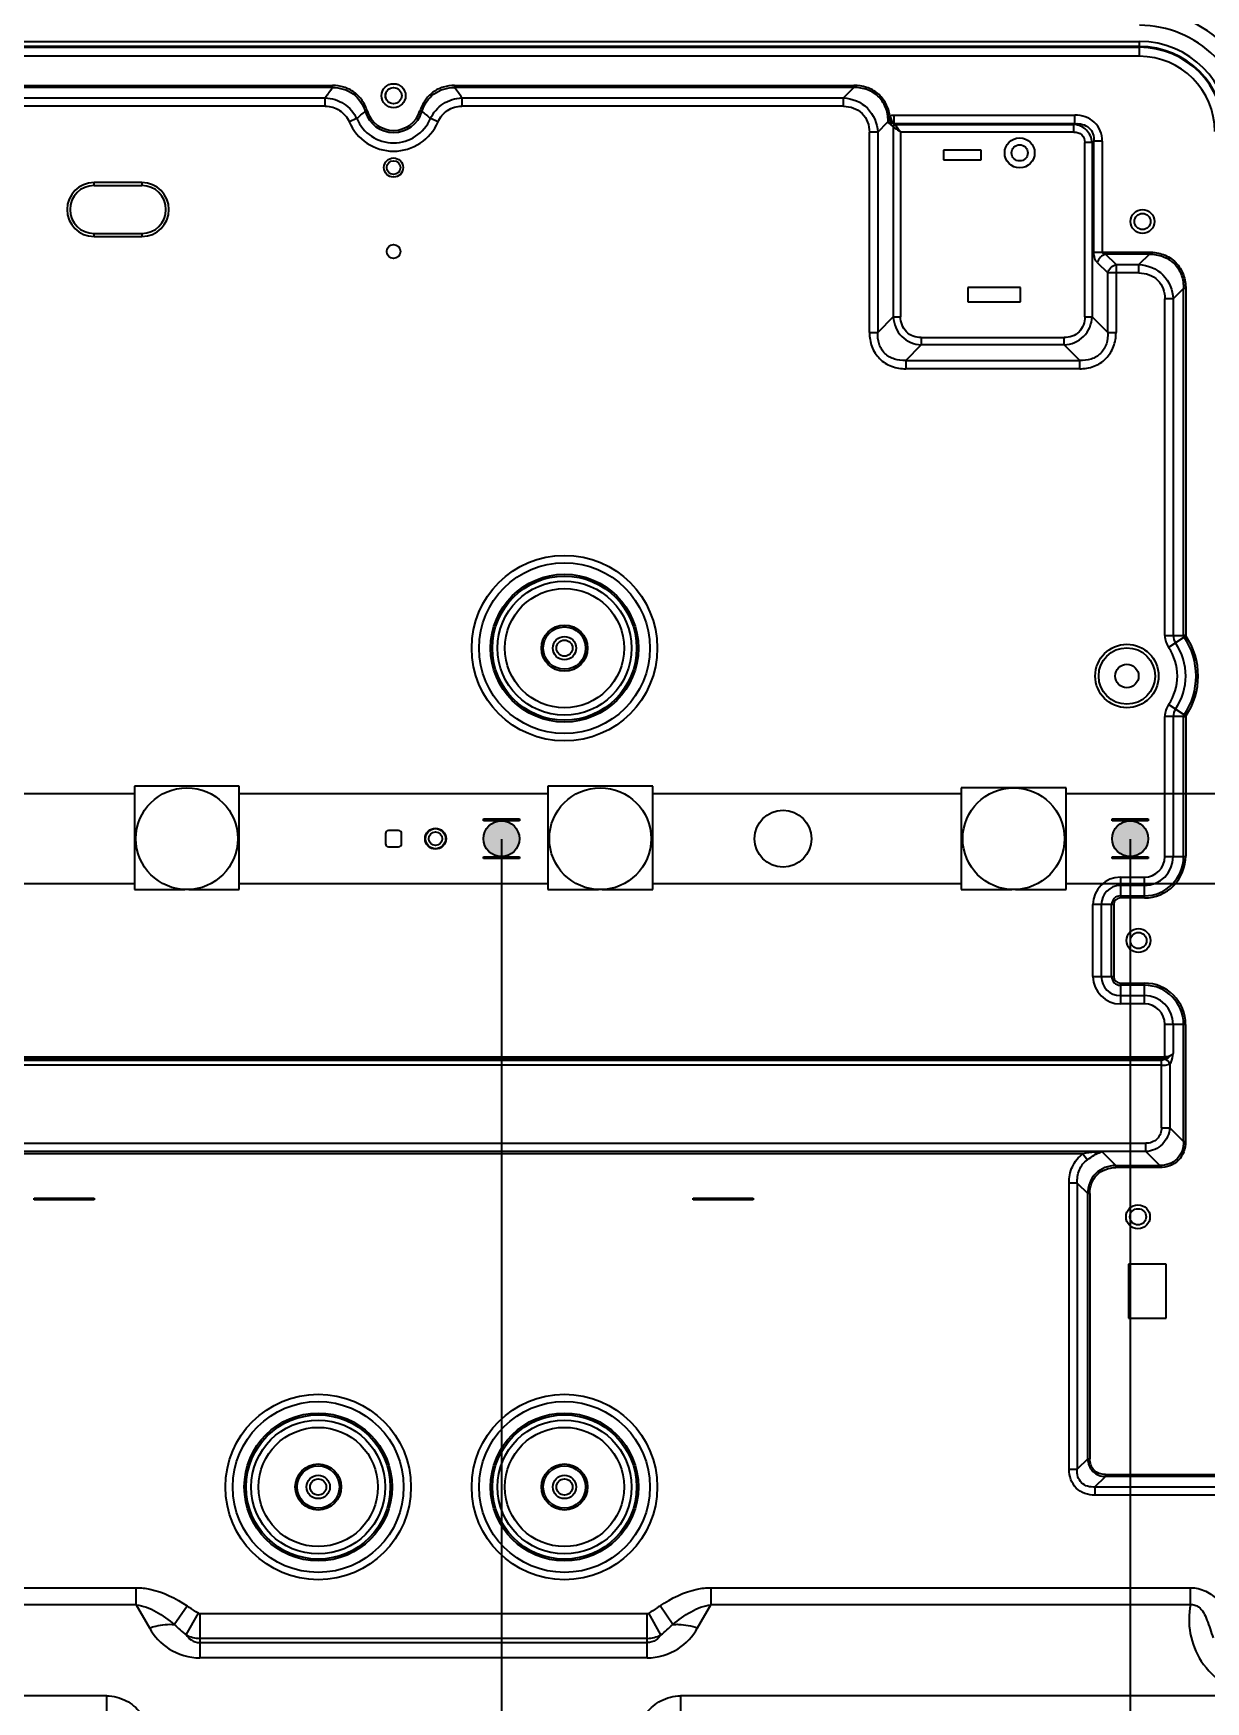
# Model space of a CAD drawing. Header units: millimetres. Extents: x -815 to 2586, y -393 to 7795.
# Drawn here: x 1889 to 2084.7, y 65.4 to 343.8 of the extents above; entities that cross this region are included whole.
import ezdxf

# ---------------------------------------------------------------- set-up
doc = ezdxf.new("R2010")
doc.units = ezdxf.units.MM
doc.header["$LTSCALE"] = 46.255
doc.header["$PDMODE"] = 3
doc.header["$PDSIZE"] = 0.3125
doc.layers.get('0').update_dxf_attribs({"linetype": 'CONTINUOUS'})
doc.layers.get('Defpoints').update_dxf_attribs({"linetype": 'CONTINUOUS'})
doc.layers.add('02___PRT_ALL_AXES', color=7, linetype='CONTINUOUS')
doc.layers.add('06___PRT_ALL_SURFS', color=7, linetype='CONTINUOUS')
doc.styles.get("Standard").update_dxf_attribs({"font": 'simfang.ttf'})
doc.dimstyles.new('DIMSTYLE_1', dxfattribs={"dimtxt": 3.5, "dimasz": 2.5, "dimexe": 0.18, "dimexo": 0.0625, "dimgap": 0.09, "dimtad": 1, "dimdsep": 46, "dimtxsty": 'Standard', "dimblk": '_FILLED', "dimblk1": '_FILLED', "dimblk2": '_FILLED', "dimcen": 0.09, "dimclrt": 5, "dimadec": 0, "dimazin": 0, "dimtp": 0.01, "dimtm": 0.01, "dimtfac": 1, "dimtofl": 0, "dimtmove": 0, "dimatfit": 3, "dimldrblk": '_FILLED', "dimfxl": 1, "dimtolj": 1, "dimarcsym": 0})

# ---------------------------------------------------------------- blocks, each defined once
blk = doc.blocks.new('2321213')
at = {"color": 7, "linetype": 'Continuous'}
for p, q in [((-1889.167, -2481.141), (-1826.949, -2481.141)), ((-1826.949, -2481.353), (-1889.167, -2481.353)), ((-1889.167, -2481.385), (-1826.949, -2481.385)), ((-1826.949, -2481.761), (-1826.949, -2481.141)), ((-1826.949, -2481.761), (-1889.167, -2481.761)), ((-1877.254, -2482.977), (-1860.605, -2482.977)), ((-1860.605, -2483.064), (-1877.254, -2483.064)), ((-1876.821, -2483.497), (-1860.906, -2483.497)), ((-1860.906, -2483.843), (-1860.906, -2483.497)), ((-1860.605, -2483.064), (-1860.605, -2482.977)), ((-1855.511, -2482.977), (-1855.511, -2483.064)), ((-1855.511, -2482.977), (-1838.862, -2482.977)), ((-1838.862, -2483.064), (-1855.511, -2483.064)), ((-1855.211, -2483.497), (-1855.211, -2483.843)), ((-1855.211, -2483.497), (-1839.295, -2483.497)), ((-1838.862, -2483.064), (-1839.295, -2483.497)), ((-1839.295, -2483.843), (-1839.295, -2483.497)), ((-1838.862, -2483.064), (-1838.862, -2482.977)), ((-1860.906, -2483.843), (-1876.821, -2483.843)), ((-1859.159, -2484.041), (-1859.241, -2484.067)), ((-1856.875, -2484.067), (-1856.958, -2484.041)), ((-1839.295, -2483.843), (-1855.211, -2483.843)), ((-1837.364, -2484.242), (-1837.244, -2484.556)), ((-1837.181, -2484.209), (-1829.644, -2484.209)), ((-1837.181, -2484.572), (-1837.181, -2484.209)), ((-1829.644, -2484.572), (-1829.644, -2484.209)), ((-1859.594, -2484.36), (-1859.912, -2484.497)), ((-1856.204, -2484.497), (-1856.522, -2484.36)), ((-1837.867, -2484.925), (-1838.213, -2484.925)), ((-1838.213, -2493.276), (-1838.213, -2484.925)), ((-1837.867, -2484.925), (-1837.454, -2484.512)), ((-1837.867, -2484.925), (-1837.867, -2493.276)), ((-1837.435, -2484.527), (-1837.221, -2484.7)), ((-1837.221, -2484.7), (-1837.217, -2492.627)), ((-1829.644, -2484.572), (-1837.181, -2484.572)), ((-1837.181, -2484.572), (-1837.142, -2484.603)), ((-1837.142, -2484.603), (-1829.683, -2484.603)), ((-1829.683, -2484.92), (-1836.914, -2484.92)), ((-1836.914, -2484.92), (-1836.914, -2492.627)), ((-1829.644, -2484.572), (-1829.683, -2484.603)), ((-1829.683, -2484.92), (-1829.683, -2484.603)), ((-1833.546, -2485.676), (-1835.12, -2485.676)), ((-1835.12, -2485.676), (-1835.12, -2486.076)), ((-1833.546, -2486.076), (-1833.546, -2485.676)), ((-1828.925, -2485.355), (-1829.228, -2485.355)), ((-1829.228, -2492.627), (-1829.228, -2485.355)), ((-1828.853, -2485.297), (-1828.925, -2485.355)), ((-1828.925, -2485.355), (-1828.925, -2492.627)), ((-1828.507, -2485.297), (-1828.853, -2485.297)), ((-1828.853, -2489.928), (-1828.853, -2485.297)), ((-1828.507, -2485.297), (-1828.507, -2489.928)), ((-1835.12, -2486.076), (-1833.546, -2486.076)), ((-1868.552, -2487.026), (-1870.551, -2487.026)), ((-1870.551, -2487.151), (-1870.551, -2487.026)), ((-1868.552, -2487.026), (-1868.552, -2487.151)), ((-1870.551, -2487.151), (-1868.552, -2487.151)), ((-1870.551, -2489.15), (-1868.552, -2489.15)), ((-1870.551, -2489.275), (-1870.551, -2489.15)), ((-1868.552, -2489.15), (-1868.552, -2489.275)), ((-1870.551, -2489.275), (-1868.552, -2489.275)), ((-1828.853, -2489.928), (-1826.539, -2489.928)), ((-1828.709, -2490.36), (-1828.276, -2490.793)), ((-1826.539, -2490.014), (-1828.362, -2490.014)), ((-1827.929, -2490.447), (-1828.362, -2490.014)), ((-1827.929, -2490.447), (-1826.972, -2490.447)), ((-1827.929, -2490.447), (-1827.929, -2493.276)), ((-1826.539, -2490.014), (-1826.972, -2490.447)), ((-1826.972, -2490.793), (-1826.972, -2490.447)), ((-1826.539, -2490.014), (-1826.539, -2489.928)), ((-1826.972, -2490.793), (-1828.276, -2490.793)), ((-1828.276, -2493.276), (-1828.276, -2490.793)), ((-1831.909, -2491.399), (-1834.108, -2491.399)), ((-1834.108, -2491.399), (-1834.108, -2491.998)), ((-1831.909, -2491.998), (-1831.909, -2491.399)), ((-1825.544, -2491.875), (-1825.89, -2491.875)), ((-1825.89, -2505.914), (-1825.89, -2491.875)), ((-1825.544, -2491.875), (-1825.111, -2491.442)), ((-1825.544, -2491.875), (-1825.544, -2505.914)), ((-1825.025, -2491.442), (-1825.111, -2491.442)), ((-1825.111, -2505.914), (-1825.111, -2491.442)), ((-1825.02, -2491.466), (-1825.02, -2505.911)), ((-1837.217, -2492.627), (-1837.867, -2493.276)), ((-1837.217, -2492.627), (-1836.914, -2492.627)), ((-1834.108, -2491.998), (-1831.909, -2491.998)), ((-1829.228, -2492.627), (-1828.925, -2492.627)), ((-1828.276, -2493.276), (-1828.925, -2492.627)), ((-1838.213, -2493.276), (-1837.867, -2493.276)), ((-1828.276, -2493.276), (-1827.929, -2493.276)), ((-1836.698, -2494.445), (-1836.049, -2493.796)), ((-1836.049, -2493.493), (-1830.093, -2493.493)), ((-1836.049, -2493.493), (-1836.049, -2493.796)), ((-1830.093, -2493.796), (-1836.049, -2493.796)), ((-1830.093, -2493.796), (-1830.093, -2493.493)), ((-1830.093, -2493.796), (-1829.444, -2494.445)), ((-1836.698, -2494.445), (-1829.444, -2494.445)), ((-1836.698, -2494.445), (-1836.698, -2494.791)), ((-1829.444, -2494.791), (-1829.444, -2494.445)), ((-1829.444, -2494.791), (-1836.698, -2494.791)), ((-1825.89, -2505.914), (-1825.111, -2505.914)), ((-1825.091, -2505.979), (-1825.735, -2506.417)), ((-1825.016, -2505.92), (-1825.111, -2505.914)), ((-1825.111, -2509.291), (-1825.89, -2509.291)), ((-1825.89, -2515.136), (-1825.89, -2509.291)), ((-1825.091, -2509.226), (-1825.735, -2508.788)), ((-1825.544, -2509.291), (-1825.544, -2515.136)), ((-1825.111, -2509.291), (-1825.016, -2509.285)), ((-1825.111, -2515.136), (-1825.111, -2509.291)), ((-1825.02, -2509.294), (-1825.02, -2515.11)), ((-1854.31, -2513.563), (-1852.811, -2513.563)), ((-1854.31, -2513.638), (-1854.31, -2513.563)), ((-1852.811, -2513.638), (-1854.31, -2513.638)), ((-1852.811, -2513.563), (-1852.811, -2513.638)), ((-1828.086, -2513.563), (-1826.587, -2513.563)), ((-1828.086, -2513.638), (-1828.086, -2513.563)), ((-1826.587, -2513.638), (-1828.086, -2513.638)), ((-1826.587, -2513.563), (-1826.587, -2513.638)), ((-1854.31, -2515.137), (-1852.811, -2515.137)), ((-1854.31, -2515.212), (-1854.31, -2515.137)), ((-1852.811, -2515.212), (-1854.31, -2515.212)), ((-1852.811, -2515.137), (-1852.811, -2515.212)), ((-1828.086, -2515.137), (-1826.587, -2515.137)), ((-1828.086, -2515.212), (-1828.086, -2515.137)), ((-1826.587, -2515.212), (-1828.086, -2515.212)), ((-1826.587, -2515.137), (-1826.587, -2515.212)), ((-1825.89, -2515.136), (-1825.025, -2515.136)), ((-1827.745, -2515.991), (-1826.745, -2515.991)), ((-1827.745, -2515.991), (-1827.745, -2516.857)), ((-1826.745, -2516.857), (-1826.745, -2515.991)), ((-1826.745, -2516.338), (-1827.745, -2516.338)), ((-1827.745, -2516.77), (-1826.745, -2516.77)), ((-1826.745, -2516.857), (-1827.745, -2516.857)), ((-1828.023, -2517.135), (-1828.889, -2517.135)), ((-1828.889, -2520.134), (-1828.889, -2517.135)), ((-1828.542, -2517.135), (-1828.542, -2520.134)), ((-1828.11, -2520.134), (-1828.11, -2517.135)), ((-1828.023, -2517.135), (-1828.023, -2520.134)), ((-1828.889, -2520.134), (-1828.023, -2520.134)), ((-1827.745, -2520.412), (-1826.745, -2520.412)), ((-1827.745, -2520.412), (-1827.745, -2521.277)), ((-1826.745, -2521.277), (-1826.745, -2520.412)), ((-1826.745, -2520.498), (-1827.745, -2520.498)), ((-1827.745, -2520.931), (-1826.745, -2520.931)), ((-1826.745, -2521.277), (-1827.745, -2521.277)), ((-1825.025, -2522.132), (-1825.89, -2522.132)), ((-1825.89, -2523.573), (-1825.89, -2522.132)), ((-1825.544, -2522.132), (-1825.544, -2523.343)), ((-1825.111, -2527.019), (-1825.111, -2522.132)), ((-1825.025, -2522.132), (-1825.025, -2527.019)), ((-1885.995, -2523.487), (-1825.89, -2523.487)), ((-1825.897, -2523.573), (-1885.505, -2523.573)), ((-1885.461, -2523.617), (-1826.034, -2523.617)), ((-1826.034, -2523.834), (-1885.461, -2523.834)), ((-1826.034, -2526.442), (-1826.034, -2523.617)), ((-1825.688, -2523.79), (-1825.688, -2526.442)), ((-1826.034, -2526.442), (-1825.688, -2526.442)), ((-1825.111, -2527.019), (-1825.688, -2526.442)), ((-1885.851, -2527.091), (-1826.684, -2527.091)), ((-1826.684, -2527.437), (-1826.684, -2527.091)), ((-1825.111, -2527.019), (-1825.025, -2527.019)), ((-1829.308, -2527.524), (-1885.995, -2527.524)), ((-1826.684, -2527.437), (-1885.505, -2527.437)), ((-1829.308, -2527.524), (-1829.124, -2527.775)), ((-1827.941, -2528.015), (-1828.518, -2527.437)), ((-1827.941, -2528.015), (-1826.107, -2528.015)), ((-1827.941, -2528.015), (-1827.941, -2528.101)), ((-1826.107, -2528.101), (-1827.941, -2528.101)), ((-1826.684, -2527.437), (-1826.107, -2528.015)), ((-1826.107, -2528.101), (-1826.107, -2528.015)), ((-1829.542, -2528.75), (-1829.888, -2528.75)), ((-1829.888, -2540.685), (-1829.888, -2528.75)), ((-1829.542, -2528.75), (-1829.109, -2529.183)), ((-1829.542, -2528.75), (-1829.542, -2540.685)), ((-1873.05, -2529.379), (-1870.552, -2529.379)), ((-1873.05, -2529.454), (-1873.05, -2529.379)), ((-1870.552, -2529.454), (-1873.05, -2529.454)), ((-1870.552, -2529.379), (-1870.552, -2529.454)), ((-1845.565, -2529.379), (-1843.066, -2529.379)), ((-1845.565, -2529.454), (-1845.565, -2529.379)), ((-1843.066, -2529.454), (-1845.565, -2529.454)), ((-1843.066, -2529.379), (-1843.066, -2529.454)), ((-1829.023, -2529.183), (-1829.109, -2529.183)), ((-1829.109, -2540.252), (-1829.109, -2529.183)), ((-1829.023, -2529.183), (-1829.023, -2540.252)), ((-1825.837, -2532.127), (-1827.412, -2532.127)), ((-1827.412, -2532.127), (-1827.412, -2534.376)), ((-1825.837, -2534.376), (-1825.837, -2532.127)), ((-1827.412, -2534.376), (-1825.837, -2534.376)), ((-1829.109, -2540.252), (-1829.542, -2540.685)), ((-1829.109, -2540.252), (-1829.023, -2540.252)), ((-1829.888, -2540.685), (-1829.542, -2540.685)), ((-1828.806, -2541.42), (-1828.373, -2540.988)), ((-1828.373, -2540.901), (-1822.948, -2540.901)), ((-1828.373, -2540.901), (-1828.373, -2540.988)), ((-1822.948, -2540.988), (-1828.373, -2540.988)), ((-1828.806, -2541.42), (-1822.515, -2541.42)), ((-1828.806, -2541.42), (-1828.806, -2541.767)), ((-1822.515, -2541.767), (-1828.806, -2541.767)), ((-1875.425, -2545.623), (-1868.79, -2545.623)), ((-1868.79, -2546.33), (-1868.79, -2545.623)), ((-1844.827, -2545.623), (-1824.824, -2545.623)), ((-1844.827, -2545.623), (-1844.827, -2546.33)), ((-1824.824, -2546.33), (-1824.824, -2545.623)), ((-1868.79, -2546.33), (-1875.504, -2546.33)), ((-1868.79, -2546.33), (-1868.241, -2547.297)), ((-1867.203, -2547.158), (-1866.672, -2546.381)), ((-1866.704, -2547.589), (-1866.2, -2546.686)), ((-1866.14, -2546.702), (-1847.478, -2546.702)), ((-1866.14, -2546.702), (-1866.14, -2548.55)), ((-1847.478, -2548.55), (-1847.478, -2546.702)), ((-1846.914, -2547.589), (-1847.417, -2546.686)), ((-1846.415, -2547.158), (-1846.945, -2546.381)), ((-1845.377, -2547.297), (-1844.827, -2546.33)), ((-1824.824, -2546.33), (-1844.827, -2546.33)), ((-1847.478, -2547.735), (-1866.14, -2547.735)), ((-1866.14, -2547.912), (-1847.478, -2547.912)), ((-1847.478, -2548.55), (-1866.14, -2548.55)), ((-1870.024, -2550.133), (-1899.786, -2550.133)), ((-1870.019, -2551.576), (-1870.019, -2550.134)), ((-1846.098, -2550.134), (-1846.098, -2551.576)), ((-1816.33, -2550.133), (-1846.092, -2550.133))]:
    blk.add_line(p, q, dxfattribs=at)
blk.add_lwpolyline([(-1837.131, -2484.617), (-1837.134, -2484.612), (-1837.138, -2484.607), (-1837.142, -2484.603)], dxfattribs=at)
for centre, radius in [((-1858.058, -2483.403), 0.5), ((-1858.058, -2483.403), 0.337), ((-1831.947, -2485.789), 0.625), ((-1831.947, -2485.789), 0.337), ((-1826.824, -2488.65), 0.5), ((-1826.824, -2488.65), 0.337), ((-1850.931, -2506.441), 3.869), ((-1850.931, -2506.441), 3.563), ((-1850.931, -2506.441), 3.083), ((-1850.931, -2506.441), 3.007), ((-1850.931, -2506.441), 2.793), ((-1850.931, -2506.441), 2.487), ((-1850.931, -2506.441), 0.96), ((-1850.931, -2506.441), 0.883), ((-1850.931, -2506.441), 0.487), ((-1850.931, -2506.441), 0.337), ((-1827.474, -2507.603), 1.321), ((-1827.474, -2507.603), 1.177), ((-1827.474, -2507.603), 0.487), ((-1841.817, -2514.387), 1.187), ((-1826.992, -2518.634), 0.5), ((-1826.992, -2518.634), 0.337), ((-1827.012, -2530.153), 0.5), ((-1827.012, -2530.153), 0.337), ((-1861.201, -2541.422), 3.869), ((-1861.201, -2541.422), 3.563), ((-1850.931, -2541.422), 3.869), ((-1850.931, -2541.422), 3.563), ((-1861.201, -2541.422), 3.083), ((-1861.201, -2541.422), 3.007), ((-1850.931, -2541.422), 3.083), ((-1850.931, -2541.422), 3.007), ((-1861.201, -2541.422), 2.793), ((-1861.201, -2541.422), 2.487), ((-1850.931, -2541.422), 2.793), ((-1850.931, -2541.422), 2.487), ((-1861.201, -2541.422), 0.96), ((-1861.201, -2541.422), 0.883), ((-1850.931, -2541.422), 0.96), ((-1850.931, -2541.422), 0.883), ((-1861.201, -2541.422), 0.487), ((-1861.201, -2541.422), 0.337), ((-1850.931, -2541.422), 0.487), ((-1850.931, -2541.422), 0.337)]:
    blk.add_circle(centre, radius, dxfattribs=at)
for centre, radius, start, end in [((-1826.949, -2484.902), 7.118, 359.9986, 90), ((-1826.949, -2484.902), 5.067, 0, 90), ((-1826.949, -2484.902), 4.434, 359.9288, 90), ((-1826.949, -2484.902), 3.761, 0, 90), ((-1826.949, -2484.902), 3.549, 0, 90), ((-1826.949, -2484.902), 3.517, 0, 90), ((-1826.949, -2484.902), 3.141, 0, 90), ((-1852.482, -2489.027), 10.077, 143.71441, 146.71102), ((-1863.631, -2489.026), 10.074, 33.29099, 36.28865), ((-1858.058, -2483.698), 1.239, 197.30463, 342.69532), ((-1858.058, -2483.698), 1.153, 197.30463, 342.69518), ((-1858.058, -2483.698), 2.018, 203.29869, 336.70127), ((-1858.058, -2483.698), 1.672, 203.29876, 336.70126), ((-1870.551, -2488.15), 1.124, 90, 270), ((-1868.552, -2488.15), 1.124, 270, 90), ((-1870.551, -2488.15), 0.999, 90, 270), ((-1868.552, -2488.15), 0.999, 270, 90), ((-1824.996, -2505.914), 0.894, 180, 214.27458), ((-1827.474, -2507.603), 2.105, 325.72542, 34.27458), ((-1824.996, -2505.914), 0.548, 180, 214.27458), ((-1827.474, -2507.603), 2.451, 325.72542, 34.27458), ((-1827.474, -2507.603), 2.884, 325.72542, 34.27458), ((-1824.996, -2505.914), 0.0916, 180, 214.27458), ((-1827.534, -2507.603), 3.03, 326.05185, 33.94815), ((-1824.996, -2509.291), 0.894, 145.72542, 180), ((-1824.996, -2509.291), 0.548, 145.72542, 180), ((-1826.745, -2515.136), 1.634, 270, 0), ((-1826.745, -2515.136), 1.201, 270, 0), ((-1826.745, -2515.136), 0.855, 270, 0), ((-1827.745, -2517.135), 1.144, 90, 180), ((-1827.745, -2517.135), 0.798, 90, 180), ((-1827.745, -2517.135), 0.365, 90, 180), ((-1827.745, -2517.135), 0.278, 90, 180), ((-1827.745, -2520.134), 1.144, 180, 270), ((-1827.745, -2520.134), 0.798, 180, 270), ((-1827.745, -2520.134), 0.365, 180, 270), ((-1827.745, -2520.134), 0.278, 180, 270), ((-1826.745, -2522.132), 1.721, 0, 90), ((-1826.745, -2522.132), 1.634, 0, 90), ((-1826.745, -2522.132), 1.201, 0, 90), ((-1826.745, -2522.132), 0.855, 0, 90), ((-1828.014, -2535.389), 7.967, 93.62632, 95.77331), ((-1866.14, -2546.577), 0.125, 240.85565, 269.98441), ((-1847.478, -2546.577), 0.125, 269.98441, 299.14208), ((-1866.14, -2546.577), 1.158, 240.85929, 270.00002), ((-1847.478, -2546.577), 1.158, 270.00002, 299.13838)]:
    blk.add_arc(centre, radius, start, end, dxfattribs=at)
for points, knots in [([(-1860.906, -2483.497), (-1860.634, -2483.507), (-1860.082, -2483.674), (-1859.712, -2484.115), (-1859.594, -2484.36)], [0, 0, 0, 0, 0.50009, 1, 1, 1, 1]), ([(-1859.159, -2484.041), (-1859.208, -2483.889), (-1859.345, -2483.594), (-1859.684, -2483.241), (-1860.122, -2483.021), (-1860.445, -2482.982), (-1860.605, -2482.977)], [0, 0, 0, 0, 0.250051, 0.49998, 0.749838, 1, 1, 1, 1]), ([(-1860.605, -2483.064), (-1860.306, -2483.061), (-1859.681, -2483.236), (-1859.327, -2483.781), (-1859.241, -2484.067)], [0, 0, 0, 0, 0.500159, 1, 1, 1, 1]), ([(-1855.511, -2482.977), (-1855.672, -2482.982), (-1855.994, -2483.021), (-1856.432, -2483.241), (-1856.772, -2483.593), (-1856.908, -2483.889), (-1856.958, -2484.041)], [0, 0, 0, 0, 0.250216, 0.500046, 0.749942, 1, 1, 1, 1]), ([(-1856.875, -2484.067), (-1856.789, -2483.781), (-1856.436, -2483.236), (-1855.81, -2483.061), (-1855.511, -2483.064)], [0, 0, 0, 0, 0.500031, 1, 1, 1, 1]), ([(-1856.522, -2484.36), (-1856.405, -2484.114), (-1856.034, -2483.674), (-1855.483, -2483.507), (-1855.211, -2483.497)], [0, 0, 0, 0, 0.499983, 1, 1, 1, 1]), ([(-1839.295, -2483.497), (-1838.933, -2483.515), (-1838.183, -2483.813), (-1837.885, -2484.563), (-1837.867, -2484.925)], [0, 0, 0, 0, 0.499914, 1, 1, 1, 1]), ([(-1837.364, -2484.242), (-1837.389, -2484.065), (-1837.496, -2483.716), (-1837.84, -2483.287), (-1838.323, -2483.028), (-1838.683, -2482.977), (-1838.862, -2482.977)], [0, 0, 0, 0, 0.250114, 0.499949, 0.749867, 1, 1, 1, 1]), ([(-1837.435, -2484.527), (-1837.43, -2484.335), (-1837.476, -2483.946), (-1837.78, -2483.435), (-1838.282, -2483.118), (-1838.671, -2483.061), (-1838.862, -2483.064)], [0, 0, 0, 0, 0.250335, 0.50025, 0.749938, 1, 1, 1, 1]), ([(-1860.906, -2483.843), (-1860.698, -2483.843), (-1860.27, -2483.959), (-1859.994, -2484.306), (-1859.912, -2484.497)], [0, 0, 0, 0, 0.500063, 1, 1, 1, 1]), ([(-1856.204, -2484.497), (-1856.122, -2484.306), (-1855.846, -2483.959), (-1855.418, -2483.843), (-1855.211, -2483.843)], [0, 0, 0, 0, 0.500018, 1, 1, 1, 1]), ([(-1839.295, -2483.843), (-1839.016, -2483.843), (-1838.415, -2484.045), (-1838.213, -2484.646), (-1838.213, -2484.925)], [0, 0, 0, 0, 0.500039, 1, 1, 1, 1]), ([(-1837.364, -2484.242), (-1837.369, -2484.248), (-1837.386, -2484.282), (-1837.395, -2484.318), (-1837.402, -2484.348)], [0, 0, 0, 0, 0.204021, 1, 1, 1, 1]), ([(-1828.507, -2485.297), (-1828.507, -2485.151), (-1828.559, -2484.855), (-1828.893, -2484.361), (-1829.357, -2484.209), (-1829.644, -2484.209)], [0, 0, 0, 0, 0.252243, 0.504156, 1, 1, 1, 1]), ([(-1837.454, -2484.512), (-1837.45, -2484.514), (-1837.443, -2484.518), (-1837.437, -2484.523), (-1837.435, -2484.527)], [0, 0, 0, 0, 0.478406, 1, 1, 1, 1]), ([(-1837.402, -2484.348), (-1837.393, -2484.364), (-1837.363, -2484.428), (-1837.34, -2484.496), (-1837.334, -2484.546)], [0, 0, 0, 0, 0.272262, 1, 1, 1, 1]), ([(-1837.221, -2484.7), (-1837.201, -2484.716), (-1837.098, -2484.788), (-1836.996, -2484.86), (-1836.914, -2484.92)], [0, 0, 0, 0, 0.196348, 1, 1, 1, 1]), ([(-1836.914, -2484.92), (-1836.935, -2484.891), (-1837.007, -2484.79), (-1837.077, -2484.688), (-1837.131, -2484.617)], [0, 0, 0, 0, 0.284378, 1, 1, 1, 1]), ([(-1828.925, -2485.355), (-1828.939, -2485.165), (-1829.11, -2484.782), (-1829.494, -2484.618), (-1829.683, -2484.603)], [0, 0, 0, 0, 0.500578, 1, 1, 1, 1]), ([(-1829.683, -2484.92), (-1829.568, -2484.92), (-1829.323, -2484.996), (-1829.228, -2485.24), (-1829.228, -2485.355)], [0, 0, 0, 0, 0.500777, 1, 1, 1, 1]), ([(-1829.644, -2484.572), (-1829.441, -2484.557), (-1829.098, -2484.629), (-1828.865, -2484.985), (-1828.845, -2485.194), (-1828.853, -2485.297)], [0, 0, 0, 0, 0.501437, 0.746421, 1, 1, 1, 1]), ([(-1828.709, -2490.36), (-1828.73, -2490.338), (-1828.823, -2490.213), (-1828.852, -2490.05), (-1828.853, -2489.928)], [0, 0, 0, 0, 0.204027, 1, 1, 1, 1]), ([(-1828.362, -2490.014), (-1828.398, -2490.007), (-1828.451, -2489.994), (-1828.507, -2489.95), (-1828.507, -2489.928)], [0, 0, 0, 0, 0.620165, 1, 1, 1, 1]), ([(-1826.972, -2490.447), (-1826.61, -2490.465), (-1825.86, -2490.763), (-1825.562, -2491.513), (-1825.544, -2491.875)], [0, 0, 0, 0, 0.499914, 1, 1, 1, 1]), ([(-1826.539, -2489.928), (-1826.338, -2489.928), (-1825.931, -2489.992), (-1825.405, -2490.326), (-1825.082, -2490.858), (-1825.02, -2491.264), (-1825.02, -2491.466)], [0, 0, 0, 0, 0.250098, 0.499965, 0.749837, 1, 1, 1, 1]), ([(-1826.539, -2490.014), (-1826.35, -2490.012), (-1825.968, -2490.067), (-1825.471, -2490.374), (-1825.164, -2490.871), (-1825.109, -2491.253), (-1825.111, -2491.442)], [0, 0, 0, 0, 0.250492, 0.500003, 0.749511, 1, 1, 1, 1]), ([(-1826.972, -2490.793), (-1826.693, -2490.793), (-1826.093, -2490.996), (-1825.89, -2491.596), (-1825.89, -2491.875)], [0, 0, 0, 0, 0.500039, 1, 1, 1, 1]), ([(-1837.217, -2492.627), (-1837.201, -2492.923), (-1836.956, -2493.534), (-1836.345, -2493.779), (-1836.049, -2493.796)], [0, 0, 0, 0, 0.499889, 1, 1, 1, 1]), ([(-1836.049, -2493.493), (-1836.272, -2493.493), (-1836.752, -2493.331), (-1836.914, -2492.85), (-1836.914, -2492.627)], [0, 0, 0, 0, 0.499937, 1, 1, 1, 1]), ([(-1829.228, -2492.627), (-1829.228, -2492.85), (-1829.39, -2493.331), (-1829.87, -2493.493), (-1830.093, -2493.493)], [0, 0, 0, 0, 0.499934, 1, 1, 1, 1]), ([(-1830.093, -2493.796), (-1829.798, -2493.779), (-1829.187, -2493.534), (-1828.941, -2492.923), (-1828.925, -2492.627)], [0, 0, 0, 0, 0.499889, 1, 1, 1, 1]), ([(-1838.213, -2493.276), (-1838.213, -2493.476), (-1838.149, -2493.879), (-1837.822, -2494.401), (-1837.3, -2494.728), (-1836.897, -2494.791), (-1836.698, -2494.791)], [0, 0, 0, 0, 0.250238, 0.500155, 0.749923, 1, 1, 1, 1]), ([(-1836.698, -2494.445), (-1836.857, -2494.454), (-1837.178, -2494.424), (-1837.6, -2494.178), (-1837.845, -2493.757), (-1837.875, -2493.436), (-1837.867, -2493.276)], [0, 0, 0, 0, 0.253892, 0.499997, 0.746104, 1, 1, 1, 1]), ([(-1829.444, -2494.791), (-1829.245, -2494.791), (-1828.842, -2494.728), (-1828.32, -2494.4), (-1827.993, -2493.878), (-1827.929, -2493.475), (-1827.929, -2493.276)], [0, 0, 0, 0, 0.250238, 0.500155, 0.749923, 1, 1, 1, 1]), ([(-1828.276, -2493.276), (-1828.267, -2493.436), (-1828.297, -2493.757), (-1828.542, -2494.178), (-1828.964, -2494.424), (-1829.285, -2494.454), (-1829.444, -2494.445)], [0, 0, 0, 0, 0.253892, 0.499997, 0.746104, 1, 1, 1, 1]), ([(-1824.996, -2505.914), (-1825.001, -2505.932), (-1825.04, -2505.939), (-1825.062, -2505.958), (-1825.072, -2505.966)], [0, 0, 0, 0, 0.59809, 1, 1, 1, 1]), ([(-1825.016, -2509.286), (-1825.023, -2509.279), (-1825.045, -2509.256), (-1825.072, -2509.239), (-1825.091, -2509.226)], [0, 0, 0, 0, 0.295929, 1, 1, 1, 1]), ([(-1826.745, -2516.857), (-1826.302, -2516.857), (-1825.377, -2516.481), (-1825.02, -2515.554), (-1825.02, -2515.11)], [0, 0, 0, 0, 0.499778, 1, 1, 1, 1]), ([(-1826.034, -2523.617), (-1826.02, -2523.617), (-1825.972, -2523.614), (-1825.926, -2523.593), (-1825.897, -2523.573)], [0, 0, 0, 0, 0.288648, 1, 1, 1, 1]), ([(-1826.034, -2523.834), (-1826, -2523.833), (-1825.884, -2523.83), (-1825.765, -2523.819), (-1825.688, -2523.79)], [0, 0, 0, 0, 0.297845, 1, 1, 1, 1]), ([(-1825.903, -2523.574), (-1825.829, -2523.553), (-1825.698, -2523.49), (-1825.581, -2523.398), (-1825.544, -2523.343)], [0, 0, 0, 0, 0.536597, 1, 1, 1, 1]), ([(-1825.544, -2523.343), (-1825.561, -2523.365), (-1825.657, -2523.451), (-1825.79, -2523.487), (-1825.89, -2523.487)], [0, 0, 0, 0, 0.216227, 1, 1, 1, 1]), ([(-1825.688, -2523.79), (-1825.667, -2523.766), (-1825.578, -2523.632), (-1825.559, -2523.468), (-1825.544, -2523.343)], [0, 0, 0, 0, 0.206964, 1, 1, 1, 1]), ([(-1826.034, -2526.442), (-1826.034, -2526.609), (-1826.156, -2526.97), (-1826.516, -2527.091), (-1826.684, -2527.091)], [0, 0, 0, 0, 0.500186, 1, 1, 1, 1]), ([(-1825.688, -2526.442), (-1825.707, -2526.692), (-1825.923, -2527.202), (-1826.433, -2527.419), (-1826.684, -2527.437)], [0, 0, 0, 0, 0.50005, 1, 1, 1, 1]), ([(-1825.025, -2527.019), (-1825.031, -2527.161), (-1825.066, -2527.45), (-1825.305, -2527.821), (-1825.676, -2528.06), (-1825.964, -2528.094), (-1826.107, -2528.101)], [0, 0, 0, 0, 0.250295, 0.500026, 0.749757, 1, 1, 1, 1]), ([(-1825.111, -2527.019), (-1825.107, -2527.277), (-1825.285, -2527.84), (-1825.849, -2528.019), (-1826.107, -2528.015)], [0, 0, 0, 0, 0.499829, 1, 1, 1, 1]), ([(-1829.888, -2528.75), (-1829.888, -2528.517), (-1829.801, -2528.044), (-1829.496, -2527.662), (-1829.308, -2527.524)], [0, 0, 0, 0, 0.500654, 1, 1, 1, 1]), ([(-1829.542, -2528.75), (-1829.552, -2528.565), (-1829.509, -2528.187), (-1829.271, -2527.879), (-1829.124, -2527.775)], [0, 0, 0, 0, 0.508318, 1, 1, 1, 1]), ([(-1829.124, -2527.775), (-1829.032, -2527.709), (-1828.907, -2527.625), (-1828.776, -2527.552), (-1828.744, -2527.535)], [0, 0, 0, 0, 0.757851, 1, 1, 1, 1]), ([(-1827.941, -2528.015), (-1828.24, -2528.019), (-1828.878, -2528.246), (-1829.105, -2528.883), (-1829.109, -2529.183)], [0, 0, 0, 0, 0.499948, 1, 1, 1, 1]), ([(-1829.023, -2529.183), (-1829.023, -2528.904), (-1828.82, -2528.304), (-1828.219, -2528.101), (-1827.941, -2528.101)], [0, 0, 0, 0, 0.499961, 1, 1, 1, 1]), ([(-1829.109, -2540.252), (-1829.105, -2540.44), (-1828.959, -2540.838), (-1828.561, -2540.983), (-1828.373, -2540.988)], [0, 0, 0, 0, 0.500065, 1, 1, 1, 1]), ([(-1828.373, -2540.901), (-1828.541, -2540.901), (-1828.901, -2540.78), (-1829.023, -2540.419), (-1829.023, -2540.252)], [0, 0, 0, 0, 0.499814, 1, 1, 1, 1]), ([(-1828.806, -2541.767), (-1829.085, -2541.767), (-1829.685, -2541.564), (-1829.888, -2540.963), (-1829.888, -2540.685)], [0, 0, 0, 0, 0.499846, 1, 1, 1, 1]), ([(-1828.806, -2541.42), (-1828.909, -2541.429), (-1829.114, -2541.417), (-1829.387, -2541.265), (-1829.539, -2540.993), (-1829.551, -2540.787), (-1829.542, -2540.685)], [0, 0, 0, 0, 0.256201, 0.500078, 0.743903, 1, 1, 1, 1]), ([(-1868.79, -2545.623), (-1868.6, -2545.623), (-1867.843, -2545.71), (-1867.14, -2546.061), (-1866.672, -2546.381)], [0, 0, 0, 0, 0.250918, 1, 1, 1, 1]), ([(-1846.945, -2546.381), (-1846.477, -2546.061), (-1845.775, -2545.71), (-1845.017, -2545.623), (-1844.827, -2545.623)], [0, 0, 0, 0, 0.748948, 1, 1, 1, 1]), ([(-1824.824, -2545.623), (-1824.607, -2545.623), (-1824.166, -2545.728), (-1823.643, -2546.141), (-1823.26, -2546.674), (-1823.053, -2547.058), (-1822.955, -2547.252)], [0, 0, 0, 0, 0.249578, 0.499722, 0.749921, 1, 1, 1, 1]), ([(-1868.79, -2546.33), (-1868.5, -2546.368), (-1867.927, -2546.603), (-1867.439, -2546.958), (-1867.203, -2547.158)], [0, 0, 0, 0, 0.485695, 1, 1, 1, 1]), ([(-1866.2, -2546.686), (-1866.237, -2546.666), (-1866.398, -2546.569), (-1866.552, -2546.462), (-1866.672, -2546.381)], [0, 0, 0, 0, 0.226129, 1, 1, 1, 1]), ([(-1846.945, -2546.381), (-1846.987, -2546.409), (-1847.142, -2546.515), (-1847.297, -2546.62), (-1847.417, -2546.686)], [0, 0, 0, 0, 0.267821, 1, 1, 1, 1]), ([(-1846.415, -2547.158), (-1846.178, -2546.958), (-1845.691, -2546.603), (-1845.117, -2546.368), (-1844.827, -2546.33)], [0, 0, 0, 0, 0.514181, 1, 1, 1, 1]), ([(-1824.824, -2546.33), (-1824.901, -2546.723), (-1824.906, -2547.558), (-1824.43, -2548.762), (-1823.426, -2549.752), (-1822.455, -2550.025), (-1821.952, -2550.025)], [0, 0, 0, 0, 0.226992, 0.460469, 0.715172, 1, 1, 1, 1]), ([(-1824.824, -2546.33), (-1824.765, -2546.323), (-1824.641, -2546.333), (-1824.439, -2546.436), (-1824.266, -2546.665), (-1824.071, -2547.104), (-1823.962, -2547.469), (-1823.877, -2547.718)], [0, 0, 0, 0, 0.099196, 0.200062, 0.368616, 0.562748, 1, 1, 1, 1]), ([(-1868.241, -2547.297), (-1868.153, -2547.268), (-1867.816, -2547.173), (-1867.459, -2547.132), (-1867.203, -2547.158)], [0, 0, 0, 0, 0.264502, 1, 1, 1, 1]), ([(-1868.241, -2547.297), (-1868.045, -2547.643), (-1867.45, -2548.291), (-1866.587, -2548.55), (-1866.14, -2548.55)], [0, 0, 0, 0, 0.47026, 1, 1, 1, 1]), ([(-1866.704, -2547.589), (-1866.653, -2547.671), (-1866.496, -2547.839), (-1866.267, -2547.911), (-1866.14, -2547.912)], [0, 0, 0, 0, 0.428862, 1, 1, 1, 1]), ([(-1847.478, -2548.55), (-1847.031, -2548.55), (-1846.168, -2548.291), (-1845.573, -2547.643), (-1845.377, -2547.297)], [0, 0, 0, 0, 0.529742, 1, 1, 1, 1]), ([(-1846.914, -2547.589), (-1846.965, -2547.67), (-1847.121, -2547.839), (-1847.35, -2547.912), (-1847.478, -2547.912)], [0, 0, 0, 0, 0.42911, 1, 1, 1, 1]), ([(-1846.415, -2547.158), (-1846.334, -2547.15), (-1845.983, -2547.141), (-1845.632, -2547.212), (-1845.377, -2547.297)], [0, 0, 0, 0, 0.231997, 1, 1, 1, 1]), ([(-1870.024, -2550.133), (-1869.742, -2550.133), (-1869.197, -2550.272), (-1868.777, -2550.633), (-1868.62, -2550.834)], [0, 0, 0, 0, 0.524873, 1, 1, 1, 1]), ([(-1847.497, -2550.834), (-1847.339, -2550.633), (-1846.92, -2550.272), (-1846.374, -2550.133), (-1846.092, -2550.133)], [0, 0, 0, 0, 0.475128, 1, 1, 1, 1])]:
    blk.add_open_spline(points, degree=3, knots=knots, dxfattribs=at)
for points in [[(-1859.594, -2484.36), (-1859.482, -2484.256), (-1859.365, -2484.157), (-1859.241, -2484.067)], [(-1856.875, -2484.067), (-1856.752, -2484.157), (-1856.634, -2484.256), (-1856.522, -2484.36)], [(-1837.364, -2484.242), (-1837.306, -2484.22), (-1837.243, -2484.209), (-1837.181, -2484.209)], [(-1837.435, -2484.527), (-1837.421, -2484.468), (-1837.416, -2484.407), (-1837.402, -2484.348)], [(-1837.334, -2484.546), (-1837.367, -2484.54), (-1837.403, -2484.54), (-1837.435, -2484.527)], [(-1837.334, -2484.546), (-1837.304, -2484.551), (-1837.274, -2484.554), (-1837.244, -2484.556)], [(-1837.244, -2484.556), (-1837.223, -2484.558), (-1837.201, -2484.564), (-1837.181, -2484.572)], [(-1837.142, -2484.603), (-1837.183, -2484.612), (-1837.222, -2484.658), (-1837.221, -2484.7)], [(-1837.131, -2484.617), (-1837.171, -2484.626), (-1837.208, -2484.662), (-1837.221, -2484.7)], [(-1828.362, -2490.014), (-1828.521, -2490.054), (-1828.669, -2490.202), (-1828.709, -2490.36)], [(-1828.148, -2490.574), (-1828.089, -2490.514), (-1828.011, -2490.467), (-1827.929, -2490.447)], [(-1828.276, -2490.793), (-1828.255, -2490.711), (-1828.208, -2490.634), (-1828.148, -2490.574)], [(-1825.111, -2509.291), (-1825.111, -2509.27), (-1825.107, -2509.242), (-1825.089, -2509.23)], [(-1825.688, -2523.79), (-1825.713, -2523.692), (-1825.805, -2523.6), (-1825.903, -2523.574)], [(-1828.815, -2527.462), (-1828.98, -2527.479), (-1829.145, -2527.5), (-1829.308, -2527.524)], [(-1828.744, -2527.535), (-1828.77, -2527.513), (-1828.794, -2527.488), (-1828.815, -2527.462)], [(-1828.744, -2527.535), (-1828.671, -2527.497), (-1828.596, -2527.464), (-1828.518, -2527.437)], [(-1867.203, -2547.158), (-1867.044, -2547.31), (-1866.882, -2547.461), (-1866.704, -2547.589)], [(-1846.914, -2547.589), (-1846.735, -2547.462), (-1846.574, -2547.309), (-1846.415, -2547.158)]]:
    blk.add_open_spline(points, degree=3, dxfattribs=at)
blk = doc.blocks.new('8888924')
at = {"layer": '02___PRT_ALL_AXES', "color": 1, "linetype": 'Continuous'}
for centre, radius in [((1980.559, -1970.865), 0.4), ((1980.559, -1970.865), 0.283), ((1980.559, -1974.365), 0.288)]:
    blk.add_circle(centre, radius, dxfattribs=at)
at = {"layer": '06___PRT_ALL_SURFS', "color": 1, "linetype": 'Continuous'}
blk.add_circle((1980.559, -1967.865), 0.338, dxfattribs=at)
blk = doc.blocks.new('1154563')
at = {"color": 3, "linetype": 'Continuous'}
for radius in [0.438, 0.281]:
    blk.add_circle((3463.928, -1305.137), radius, dxfattribs=at)
blk = doc.blocks.new('_FILLED')
at = {"color": 0, "linetype": 'ByBlock'}
blk.add_solid([(0, 0), (-1, 0.2), (-1, -0.2)], dxfattribs=at)
blk = doc.blocks.new('*D104')
at = {"color": 0, "lineweight": -2, "transparency": 16777216}
for p, q in [((1471.52, 209.32), (1471.52, -110.73)), ((1967.17, 209.32), (1967.17, -110.73)), ((1964.67, -110.55), (1474.02, -110.55))]:
    blk.add_line(p, q, dxfattribs=at)
at = {"layer": 'Defpoints', "color": 0, "transparency": 16777216}
for p in [(1471.52, 209.39), (1967.17, 209.39), (1471.52, -110.55)]:
    blk.add_point(p, dxfattribs=at)
at = {"color": 0, "lineweight": -2, "transparency": 16777216, "xscale": 2.5, "yscale": 2.5, "zscale": 2.5, "rotation": 180}
blk.add_blockref('_FILLED', (1471.52, -110.55), dxfattribs=at)
at = {"color": 0, "lineweight": -2, "transparency": 16777216, "xscale": 2.5, "yscale": 2.5, "zscale": 2.5}
blk.add_blockref('_FILLED', (1967.17, -110.55), dxfattribs=at)
at = {"color": 5, "transparency": 16777216, "insert": (1719.34, -108.68), "char_height": 3.5, "attachment_point": 5}
blk.add_mtext('\\A1;495.65', dxfattribs=at)
blk = doc.blocks.new('*D105')
at = {"color": 0, "lineweight": -2, "transparency": 16777216}
for p, q in [((1471.52, 209.32), (1471.52, -143.61)), ((2072.12, 209.32), (2072.12, -143.61)), ((2069.62, -143.43), (1474.02, -143.43))]:
    blk.add_line(p, q, dxfattribs=at)
at = {"layer": 'Defpoints', "color": 0, "transparency": 16777216}
for p in [(1471.52, 209.39), (2072.12, 209.39), (1471.52, -143.43)]:
    blk.add_point(p, dxfattribs=at)
at = {"color": 0, "lineweight": -2, "transparency": 16777216, "xscale": 2.5, "yscale": 2.5, "zscale": 2.5, "rotation": 180}
blk.add_blockref('_FILLED', (1471.52, -143.43), dxfattribs=at)
at = {"color": 0, "lineweight": -2, "transparency": 16777216, "xscale": 2.5, "yscale": 2.5, "zscale": 2.5}
blk.add_blockref('_FILLED', (2072.12, -143.43), dxfattribs=at)
at = {"color": 5, "transparency": 16777216, "insert": (1771.82, -141.56), "char_height": 3.5, "attachment_point": 5}
blk.add_mtext('\\A1;600.6', dxfattribs=at)
blk = doc.blocks.new('*D106')
at = {"color": 0, "lineweight": -2, "transparency": 16777216}
for p, q in [((1471.52, 209.32), (1471.52, -173.77)), ((2149.14, 209.32), (2149.14, -173.77)), ((2146.64, -173.59), (1474.02, -173.59))]:
    blk.add_line(p, q, dxfattribs=at)
at = {"layer": 'Defpoints', "color": 0, "transparency": 16777216}
for p in [(1471.52, 209.39), (2149.14, 209.39), (1471.52, -173.59)]:
    blk.add_point(p, dxfattribs=at)
at = {"color": 0, "lineweight": -2, "transparency": 16777216, "xscale": 2.5, "yscale": 2.5, "zscale": 2.5, "rotation": 180}
blk.add_blockref('_FILLED', (1471.52, -173.59), dxfattribs=at)
at = {"color": 0, "lineweight": -2, "transparency": 16777216, "xscale": 2.5, "yscale": 2.5, "zscale": 2.5}
blk.add_blockref('_FILLED', (2149.14, -173.59), dxfattribs=at)
at = {"color": 5, "transparency": 16777216, "insert": (1810.33, -171.72), "char_height": 3.5, "attachment_point": 5}
blk.add_mtext('\\A1;677.63', dxfattribs=at)
blk = doc.blocks.new('*D107')
at = {"color": 0, "lineweight": -2, "transparency": 16777216}
for p, q in [((1471.52, 209.32), (1471.52, -209.37)), ((2226.14, 209.32), (2226.14, -209.37)), ((2223.64, -209.19), (1474.02, -209.19))]:
    blk.add_line(p, q, dxfattribs=at)
at = {"layer": 'Defpoints', "color": 0, "transparency": 16777216}
for p in [(1471.52, 209.39), (2226.14, 209.39), (1471.52, -209.19)]:
    blk.add_point(p, dxfattribs=at)
at = {"color": 0, "lineweight": -2, "transparency": 16777216, "xscale": 2.5, "yscale": 2.5, "zscale": 2.5, "rotation": 180}
blk.add_blockref('_FILLED', (1471.52, -209.19), dxfattribs=at)
at = {"color": 0, "lineweight": -2, "transparency": 16777216, "xscale": 2.5, "yscale": 2.5, "zscale": 2.5}
blk.add_blockref('_FILLED', (2226.14, -209.19), dxfattribs=at)
at = {"color": 5, "transparency": 16777216, "insert": (1848.83, -207.32), "char_height": 3.5, "attachment_point": 5}
blk.add_mtext('\\A1;754.63', dxfattribs=at)
blk = doc.blocks.new('*D108')
at = {"color": 0, "lineweight": -2, "transparency": 16777216}
for p, q in [((1471.52, 209.26), (1471.52, -242.35)), ((2309.15, 209.32), (2309.15, -242.35)), ((2306.65, -242.17), (1474.02, -242.17))]:
    blk.add_line(p, q, dxfattribs=at)
at = {"layer": 'Defpoints', "color": 0, "transparency": 16777216}
for p in [(1471.52, 209.32), (2309.15, 209.39), (1471.52, -242.17)]:
    blk.add_point(p, dxfattribs=at)
at = {"color": 0, "lineweight": -2, "transparency": 16777216, "xscale": 2.5, "yscale": 2.5, "zscale": 2.5, "rotation": 180}
blk.add_blockref('_FILLED', (1471.52, -242.17), dxfattribs=at)
at = {"color": 0, "lineweight": -2, "transparency": 16777216, "xscale": 2.5, "yscale": 2.5, "zscale": 2.5}
blk.add_blockref('_FILLED', (2309.15, -242.17), dxfattribs=at)
at = {"color": 5, "transparency": 16777216, "insert": (1890.33, -240.3), "char_height": 3.5, "attachment_point": 5}
blk.add_mtext('\\A1;837.63', dxfattribs=at)

msp = doc.modelspace()

# ---------------------------------------------------------------- hatches: boundary and pattern name
h = msp.add_hatch(color=7)
h.dxf.hatch_style = 1
h.paths.add_polyline_path([(1590.41, 421.351, 0.6943181), (1585.142, 419.387, 0.6943181), (1590.41, 417.422)])
h.paths.add_polyline_path([(1695.143, 419.387, 1), (1689.143, 419.387, 1)])
h.paths.add_polyline_path([(1815.143, 419.387, 1), (1809.143, 419.387, 1)])
h.paths.add_polyline_path([(1935.144, 419.387, 1), (1929.144, 419.387, 1)])
h.paths.add_polyline_path([(2071.574, 419.387, 1), (2065.574, 419.387, 1)])
h.paths.add_polyline_path([(2152.145, 419.387, 0.4258981), (2149.025, 422.384), (2149.025, 416.389, 0.4258981)])
h.paths.add_polyline_path([(2148.025, 422.17, 0.3061896), (2146.145, 419.387, 0.3061896), (2148.025, 416.603)])
h.paths.add_polyline_path([(2223.145, 419.387, 1), (2229.145, 419.387, 1)])
h.paths.add_polyline_path([(2312.145, 419.387, 0.5433806), (2307.921, 422.126), (2307.921, 416.647, 0.5433806)])
h.paths.add_polyline_path([(2306.921, 421.4, 0.1860637), (2306.145, 419.387, 0.1860637), (2306.921, 417.373)])
h.paths.add_polyline_path([(2312.145, 209.386, 0.5433806), (2307.921, 212.125), (2307.921, 206.647, 0.5433806)])
h.paths.add_polyline_path([(2306.921, 211.399, 0.1860637), (2306.145, 209.386, 0.1860637), (2306.921, 207.372)])
h.paths.add_polyline_path([(2223.145, 209.386, 1), (2229.145, 209.386, 1)])
h.paths.add_polyline_path([(2149.025, 212.383), (2149.025, 206.388, 0.4258981), (2152.145, 209.386, 0.4258981)])
h.paths.add_polyline_path([(2148.025, 212.169, 0.3061896), (2146.145, 209.386, 0.3061896), (2148.025, 206.602)])
h.paths.add_polyline_path([(2069.118, 209.386, 1), (2075.118, 209.386, 1)])
h.paths.add_polyline_path([(1970.167, 209.386, 1), (1964.167, 209.386, 1)])
h.paths.add_polyline_path([(1858.167, 209.386, 1), (1864.167, 209.386, 1)])
h.paths.add_polyline_path([(1749.306, 212.151, 0.5362046), (1745.143, 209.386, 0.5362046), (1749.306, 206.62)])
h.paths.add_polyline_path([(1751.143, 209.386, 0.1938066), (1750.306, 211.465), (1750.306, 207.306, 0.1938066)])
h.paths.add_polyline_path([(1665.143, 209.386, 1), (1671.143, 209.386, 1)])
h.paths.add_polyline_path([(1590.41, 211.35, 0.6943181), (1585.142, 209.386, 0.6943181), (1590.41, 207.421)])

# ---------------------------------------------------------------- linework, layer by layer
at = {"color": 3, "linetype": 'Continuous'}
for p, q in [((1923.415, 218.141), (1905.915, 218.141)), ((1905.915, 218.141), (1905.915, 200.891)), ((1923.415, 200.891), (1923.415, 218.141)), ((1992.415, 218.141), (1974.915, 218.141)), ((1974.915, 218.141), (1974.915, 200.891)), ((1992.415, 200.891), (1992.415, 218.141)), ((2061.415, 217.891), (2043.915, 217.891)), ((2043.915, 217.891), (2043.915, 200.891)), ((2061.415, 200.891), (2061.415, 217.891)), ((1905.915, 216.885), (1854.415, 216.885)), ((1974.915, 216.885), (1923.415, 216.885)), ((2043.915, 216.885), (1992.415, 216.885)), ((2112.915, 216.885), (2061.415, 216.885)), ((1854.415, 201.885), (1905.915, 201.885)), ((1905.915, 200.891), (1914.346, 200.891)), ((1914.985, 200.891), (1923.415, 200.891)), ((1923.415, 201.885), (1974.915, 201.885)), ((1974.915, 200.891), (1983.346, 200.891)), ((1983.985, 200.891), (1992.415, 200.891)), ((1992.415, 201.885), (2043.915, 201.885)), ((2043.915, 200.891), (2052.346, 200.891)), ((2052.985, 200.891), (2061.415, 200.891)), ((2061.415, 201.885), (2112.915, 201.885))]:
    msp.add_line(p, q, dxfattribs=at)
for centre in [(1967.167, 209.386), (2072.118, 209.386)]:
    msp.add_circle(centre, 3)
at = {"layer": '02___PRT_ALL_AXES', "color": 3, "linetype": 'Continuous'}
for p, q in [((1947.815, 210.235), (1947.815, 208.535)), ((1950.015, 210.735), (1948.315, 210.735)), ((1950.515, 208.535), (1950.515, 210.235)), ((1948.315, 208.035), (1950.015, 208.035))]:
    msp.add_line(p, q, dxfattribs=at)
for centre in [(1914.665, 209.385), (1983.665, 209.385), (2052.665, 209.385)]:
    msp.add_circle(centre, 8.5, dxfattribs=at)
at = {"layer": '02___PRT_ALL_AXES', "color": 7, "linetype": 'Continuous'}
msp.add_circle((1956.165, 209.385), 1.675, dxfattribs=at)
at = {"layer": '02___PRT_ALL_AXES', "color": 3, "linetype": 'Continuous'}
for centre, start, end in [((1948.315, 210.235), 90, 180), ((1950.015, 210.235), 0, 90), ((1948.315, 208.535), 180, 270), ((1950.015, 208.535), 270, 0)]:
    msp.add_arc(centre, 0.5, start, end, dxfattribs=at)

# ---------------------------------------------------------------- block references
at = {"color": 2, "xscale": 4.002099959215971, "yscale": 4.002099959215971, "zscale": 4.002099959215971}
msp.add_blockref('2321213', (9385.302, 10272.215), dxfattribs=at)
at = {"color": 7, "xscale": 4, "yscale": 4, "zscale": 4}
for name, p in [('1154563', (-11899.548, 5429.933)), ('8888924', (-5973.07, 8204.849))]:
    msp.add_blockref(name, p, dxfattribs=at)

# ---------------------------------------------------------------- dimensions: what is measured, and where the dimension line sits
at = {"color": 2}
for base, p1, p2, picture, middle in [((1471.515, -110.546), (1967.167, 209.386), (1471.515, 209.386), '*D104', (1719.341, -108.676)), ((1471.515, -143.431), (2072.118, 209.386), (1471.515, 209.386), '*D105', (1771.816, -141.561)), ((1471.515, -173.589), (2149.145, 209.386), (1471.515, 209.386), '*D106', (1810.33, -171.719)), ((1471.515, -209.19), (2226.145, 209.386), (1471.515, 209.386), '*D107', (1848.83, -207.32)), ((1471.515, -242.173), (2309.145, 209.386), (1471.515, 209.323), '*D108', (1890.33, -240.303))]:
    dim = msp.add_linear_dim(base=base, p1=p1, p2=p2, dimstyle='DIMSTYLE_1', dxfattribs=at)
    dim.commit()
    dim.dimension.update_dxf_attribs({"geometry": picture, "text_midpoint": middle})

doc.saveas('drawing.dxf')
